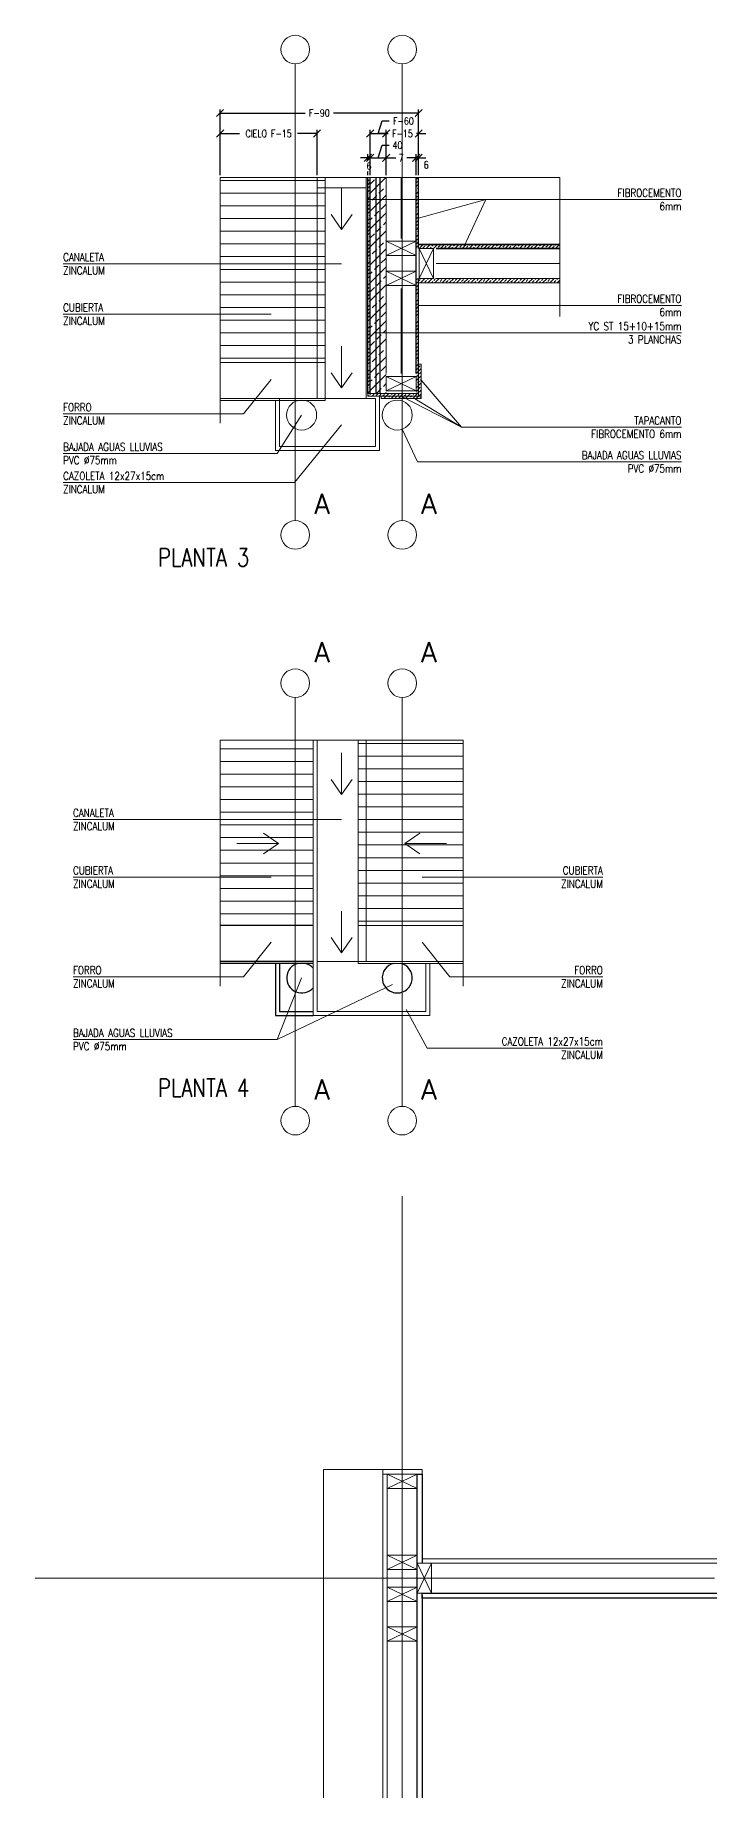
# Model space of a CAD drawing. Header units: metres. Extents: x -2 to 690, y -116 to 73.
# Drawn here: x 507.591 to 509.296, y -81.14 to -76.734 of the extents above; entities that cross this region are included whole.
import ezdxf
from ezdxf.enums import TextEntityAlignment as Align

# ---------------------------------------------------------------- set-up
doc = ezdxf.new("R2010")
doc.units = ezdxf.units.M
doc.header["$LTSCALE"] = 5
doc.header["$MEASUREMENT"] = 0
doc.layers.get('0').update_dxf_attribs({"color": 30})
doc.layers.get('DEFPOINTS').update_dxf_attribs({"color": 210})
doc.layers.add('_AUX', color=210, linetype='Continuous', lineweight=18, plot=False)
for name, color, linetype, lineweight in [('A-ANNO-DIMS', 3, 'Continuous', 18), ('A-ANNO-SYMB', 3, 'Continuous', 18), ('A-ANNO-TEXT', 3, 'Continuous', 18), ('A-DETL-MBND', 3, 'Continuous', 18), ('A-DETL-MCUT', 4, 'Continuous', 25), ('A-DETL-PATT', 8, 'Continuous', 18), ('A-ELEV-IDEN', 3, 'Continuous', 18), ('A-ELEV-MBE2', 4, 'Continuous', 25), ('A-FLOR-PATT', 8, 'Continuous', 18), ('A-SECT-MCUT', 7, 'Continuous', 35), ('A-WALL-PATT', 8, 'Continuous', 18), ('A-WALL-STUD', 3, 'Continuous', 18)]:
    doc.layers.add(name, color=color, linetype=linetype, lineweight=lineweight)
doc.styles.add('E-ROMANS', font='romans.shx', dxfattribs={"width": 0.8})
doc.dimstyles.new('E-0010_TICK_18', dxfattribs={"dimscale": 0.001, "dimtxt": 18, "dimasz": 18, "dimexe": 9, "dimexo": 6, "dimgap": 9, "dimtad": 0, "dimdec": 0, "dimlfac": 1000, "dimzin": 0, "dimdsep": 46, "dimtxsty": 'E-ROMANS', "dimblk": 'OBLIQUE', "dimcen": 9, "dimclrd": 256, "dimclre": 256, "dimclrt": 256, "dimadec": 0, "dimazin": 0, "dimtfac": 1, "dimtdec": 0, "dimtmove": 1, "dimatfit": 3, "dimldrblk": 'OPEN90', "dimfxl": 1, "dimtfill": 1, "dimtolj": 1, "dimtzin": 0, "dimarcsym": 0})
pattern_1 = [(45, (0, 0), (-0.00898025612, 0.00898025612), []), (45, (-0.00449, 0.00449), (-0.00898025612, 0.00898025612), [0.00635, -0.003175])]

# ---------------------------------------------------------------- blocks, each defined once
blk = doc.blocks.new('_Oblique')
at = {"color": 0, "linetype": 'ByBlock', "lineweight": -2}
blk.add_line((-0.5, -0.5), (0.5, 0.5), dxfattribs=at)
blk = doc.blocks.new('*D43')
at = {"layer": 'A-ANNO-DIMS', "lineweight": -2, "transparency": 16777216}
for p, q in [((508.4231, -77.0405), (508.4051, -77.0405)), ((508.4231, -77.0834), (508.4231, -77.0315)), ((508.4291, -77.0834), (508.4291, -77.0315)), ((508.4291, -77.0405), (508.4471, -77.0405))]:
    blk.add_line(p, q, dxfattribs=at)
at = {"layer": 'A-ANNO-DIMS', "transparency": 16777216, "insert": (508.4261, -77.061), "char_height": 0.018, "attachment_point": 5, "style": 'E-ROMANS', "bg_fill": 3, "box_fill_scale": 1.25, "bg_fill_color": 256, "bg_fill_true_color": 13158600, "bg_fill_transparency": 0}
blk.add_mtext('\\A1;6', dxfattribs=at)
at = {"layer": 'A-ANNO-DIMS', "lineweight": -2, "transparency": 16777216}
blk.add_line((508.4231, -77.0405), (508.4291, -77.0405), dxfattribs=at)
at = {"layer": 'DEFPOINTS', "color": 0, "transparency": 16777216}
for p in [(508.4291, -77.0405), (508.4231, -77.0894), (508.4291, -77.0894)]:
    blk.add_point(p, dxfattribs=at)
at = {"layer": 'A-ANNO-DIMS', "lineweight": -2, "transparency": 16777216, "xscale": 0.018, "yscale": 0.018, "zscale": 0.018}
blk.add_blockref('_Oblique', (508.4231, -77.0405), dxfattribs=at)
at = {"layer": 'A-ANNO-DIMS', "lineweight": -2, "transparency": 16777216, "xscale": 0.018, "yscale": 0.018, "zscale": 0.018, "rotation": 180}
blk.add_blockref('_Oblique', (508.4291, -77.0405), dxfattribs=at)
blk = doc.blocks.new('_Open90')
at = {"color": 0, "linetype": 'ByBlock', "lineweight": -2}
for p, q in [((0, 0), (-1, 0)), ((-0.5, 0.5), (0, 0)), ((0, 0), (-0.5, -0.5))]:
    blk.add_line(p, q, dxfattribs=at)
blk = doc.blocks.new('*D44')
at = {"layer": 'A-ANNO-DIMS', "lineweight": -2, "transparency": 16777216}
for p, q in [((508.4491, -77.0405), (508.4586, -77.009)), ((508.4586, -77.009), (508.4766, -77.009)), ((508.4291, -77.0834), (508.4291, -77.0315)), ((508.4291, -77.0405), (508.4691, -77.0405)), ((508.4691, -77.0834), (508.4691, -77.0315))]:
    blk.add_line(p, q, dxfattribs=at)
at = {"layer": 'DEFPOINTS', "color": 0, "transparency": 16777216}
for p in [(508.4291, -77.0894), (508.4691, -77.0894)]:
    blk.add_point(p, dxfattribs=at)
at = {"layer": 'A-ANNO-DIMS', "lineweight": -2, "transparency": 16777216, "xscale": 0.018, "yscale": 0.018, "zscale": 0.018, "rotation": 180}
blk.add_blockref('_Oblique', (508.4291, -77.0405), dxfattribs=at)
at = {"layer": 'A-ANNO-DIMS', "transparency": 16777216, "insert": (508.4972, -77.009), "char_height": 0.018, "attachment_point": 5, "style": 'E-ROMANS', "bg_fill": 3, "box_fill_scale": 1.25, "bg_fill_color": 256, "bg_fill_true_color": 13158600, "bg_fill_transparency": 0}
blk.add_mtext('\\A1;40', dxfattribs=at)
at = {"layer": 'DEFPOINTS', "color": 0, "transparency": 16777216}
blk.add_point((508.4691, -77.0405), dxfattribs=at)
at = {"layer": 'A-ANNO-DIMS', "lineweight": -2, "transparency": 16777216, "xscale": 0.018, "yscale": 0.018, "zscale": 0.018}
blk.add_blockref('_Oblique', (508.4691, -77.0405), dxfattribs=at)
blk = doc.blocks.new('*D45')
at = {"layer": 'A-ANNO-DIMS', "lineweight": -2, "transparency": 16777216}
for p, q in [((508.4691, -77.0834), (508.4691, -77.0315)), ((508.4691, -77.0405), (508.4928, -77.0405)), ((508.5441, -77.0405), (508.5204, -77.0405)), ((508.5441, -77.0834), (508.5441, -77.0315))]:
    blk.add_line(p, q, dxfattribs=at)
at = {"layer": 'DEFPOINTS', "color": 0, "transparency": 16777216}
for p in [(508.5441, -77.0405), (508.4691, -77.0894), (508.5441, -77.0894)]:
    blk.add_point(p, dxfattribs=at)
at = {"layer": 'A-ANNO-DIMS', "lineweight": -2, "transparency": 16777216, "xscale": 0.018, "yscale": 0.018, "zscale": 0.018, "rotation": 180}
blk.add_blockref('_Oblique', (508.4691, -77.0405), dxfattribs=at)
at = {"layer": 'A-ANNO-DIMS', "lineweight": -2, "transparency": 16777216, "xscale": 0.018, "yscale": 0.018, "zscale": 0.018}
blk.add_blockref('_Oblique', (508.5441, -77.0405), dxfattribs=at)
at = {"layer": 'A-ANNO-DIMS', "transparency": 16777216, "insert": (508.5066, -77.0405), "char_height": 0.018, "attachment_point": 5, "style": 'E-ROMANS', "bg_fill": 3, "box_fill_scale": 1.25, "bg_fill_color": 256, "bg_fill_true_color": 13158600, "bg_fill_transparency": 0}
blk.add_mtext('\\A1;7', dxfattribs=at)
blk = doc.blocks.new('*D46')
at = {"layer": 'A-ANNO-DIMS', "lineweight": -2, "transparency": 16777216}
for p, q in [((508.5441, -77.0405), (508.5261, -77.0405)), ((508.5441, -77.0834), (508.5441, -77.0315)), ((508.5501, -77.0834), (508.5501, -77.0315)), ((508.5501, -77.0405), (508.5681, -77.0405))]:
    blk.add_line(p, q, dxfattribs=at)
at = {"layer": 'A-ANNO-DIMS', "transparency": 16777216, "insert": (508.5691, -77.0581), "char_height": 0.018, "attachment_point": 5, "style": 'E-ROMANS', "bg_fill": 3, "box_fill_scale": 1.25, "bg_fill_color": 256, "bg_fill_true_color": 13158600, "bg_fill_transparency": 0}
blk.add_mtext('\\A1;6', dxfattribs=at)
at = {"layer": 'A-ANNO-DIMS', "lineweight": -2, "transparency": 16777216}
blk.add_line((508.5441, -77.0405), (508.5501, -77.0405), dxfattribs=at)
at = {"layer": 'DEFPOINTS', "color": 0, "transparency": 16777216}
for p in [(508.5501, -77.0405), (508.5441, -77.0894), (508.5501, -77.0894)]:
    blk.add_point(p, dxfattribs=at)
at = {"layer": 'A-ANNO-DIMS', "lineweight": -2, "transparency": 16777216, "xscale": 0.018, "yscale": 0.018, "zscale": 0.018}
blk.add_blockref('_Oblique', (508.5441, -77.0405), dxfattribs=at)
at = {"layer": 'A-ANNO-DIMS', "lineweight": -2, "transparency": 16777216, "xscale": 0.018, "yscale": 0.018, "zscale": 0.018, "rotation": 180}
blk.add_blockref('_Oblique', (508.5501, -77.0405), dxfattribs=at)
blk = doc.blocks.new('*D47')
at = {"layer": 'A-ANNO-DIMS', "lineweight": -2, "transparency": 16777216}
for p, q in [((508.0536, -77.0834), (508.0536, -76.9708)), ((508.0536, -76.9798), (508.1021, -76.9798)), ((508.2961, -76.9798), (508.2476, -76.9798)), ((508.2961, -77.0834), (508.2961, -76.9708))]:
    blk.add_line(p, q, dxfattribs=at)
at = {"layer": 'DEFPOINTS', "color": 0, "transparency": 16777216}
for p in [(508.2961, -76.9798), (508.0536, -77.0894), (508.2961, -77.0894)]:
    blk.add_point(p, dxfattribs=at)
at = {"layer": 'A-ANNO-DIMS', "lineweight": -2, "transparency": 16777216, "xscale": 0.018, "yscale": 0.018, "zscale": 0.018, "rotation": 180}
blk.add_blockref('_Oblique', (508.0536, -76.9798), dxfattribs=at)
at = {"layer": 'A-ANNO-DIMS', "lineweight": -2, "transparency": 16777216, "xscale": 0.018, "yscale": 0.018, "zscale": 0.018}
blk.add_blockref('_Oblique', (508.2961, -76.9798), dxfattribs=at)
at = {"layer": 'A-ANNO-DIMS', "transparency": 16777216, "insert": (508.1749, -76.9798), "char_height": 0.018, "attachment_point": 5, "style": 'E-ROMANS', "bg_fill": 3, "box_fill_scale": 1.25, "bg_fill_color": 256, "bg_fill_true_color": 13158600, "bg_fill_transparency": 0}
blk.add_mtext('\\A1;CIELO F-15', dxfattribs=at)
blk = doc.blocks.new('*D48')
at = {"layer": 'A-ANNO-DIMS', "lineweight": -2, "transparency": 16777216}
for p, q in [((508.4491, -76.9798), (508.4586, -76.9483)), ((508.4586, -76.9483), (508.4766, -76.9483)), ((508.4291, -77.0834), (508.4291, -76.9708)), ((508.4291, -76.9798), (508.4691, -76.9798)), ((508.4691, -77.0834), (508.4691, -76.9708))]:
    blk.add_line(p, q, dxfattribs=at)
at = {"layer": 'DEFPOINTS', "color": 0, "transparency": 16777216}
for p in [(508.4291, -77.0894), (508.4691, -77.0894)]:
    blk.add_point(p, dxfattribs=at)
at = {"layer": 'A-ANNO-DIMS', "lineweight": -2, "transparency": 16777216, "xscale": 0.018, "yscale": 0.018, "zscale": 0.018, "rotation": 180}
blk.add_blockref('_Oblique', (508.4291, -76.9798), dxfattribs=at)
at = {"layer": 'A-ANNO-DIMS', "transparency": 16777216, "insert": (508.512, -76.9483), "char_height": 0.018, "attachment_point": 5, "style": 'E-ROMANS', "bg_fill": 3, "box_fill_scale": 1.25, "bg_fill_color": 256, "bg_fill_true_color": 13158600, "bg_fill_transparency": 0}
blk.add_mtext('\\A1;F-60', dxfattribs=at)
at = {"layer": 'DEFPOINTS', "color": 0, "transparency": 16777216}
blk.add_point((508.4691, -76.9798), dxfattribs=at)
at = {"layer": 'A-ANNO-DIMS', "lineweight": -2, "transparency": 16777216, "xscale": 0.018, "yscale": 0.018, "zscale": 0.018}
blk.add_blockref('_Oblique', (508.4691, -76.9798), dxfattribs=at)
blk = doc.blocks.new('*D49')
at = {"layer": 'A-ANNO-DIMS', "lineweight": -2, "transparency": 16777216}
for p, q in [((508.4691, -76.9798), (508.4511, -76.9798)), ((508.4691, -77.0834), (508.4691, -76.9708)), ((508.4691, -76.9798), (508.4742, -76.9798)), ((508.5501, -76.9798), (508.545, -76.9798)), ((508.5501, -77.0834), (508.5501, -76.9708)), ((508.5501, -76.9798), (508.5681, -76.9798))]:
    blk.add_line(p, q, dxfattribs=at)
at = {"layer": 'DEFPOINTS', "color": 0, "transparency": 16777216}
for p in [(508.4691, -77.0894), (508.5501, -77.0894)]:
    blk.add_point(p, dxfattribs=at)
at = {"layer": 'A-ANNO-DIMS', "lineweight": -2, "transparency": 16777216, "xscale": 0.018, "yscale": 0.018, "zscale": 0.018}
blk.add_blockref('_Oblique', (508.4691, -76.9798), dxfattribs=at)
at = {"layer": 'A-ANNO-DIMS', "lineweight": -2, "transparency": 16777216, "xscale": 0.018, "yscale": 0.018, "zscale": 0.018, "rotation": 180}
blk.add_blockref('_Oblique', (508.5501, -76.9798), dxfattribs=at)
at = {"layer": 'A-ANNO-DIMS', "transparency": 16777216, "insert": (508.5096, -76.9798), "char_height": 0.018, "attachment_point": 5, "style": 'E-ROMANS', "bg_fill": 3, "box_fill_scale": 1.25, "bg_fill_color": 256, "bg_fill_true_color": 13158600, "bg_fill_transparency": 0}
blk.add_mtext('\\A1;F-15', dxfattribs=at)
at = {"layer": 'DEFPOINTS', "color": 0, "transparency": 16777216}
blk.add_point((508.5501, -76.9798), dxfattribs=at)
blk = doc.blocks.new('*D50')
at = {"layer": 'A-ANNO-DIMS', "lineweight": -2, "transparency": 16777216}
for p, q in [((508.0534, -77.0834), (508.0534, -76.9195)), ((508.5501, -77.0834), (508.5501, -76.9195)), ((508.0534, -76.9285), (508.2664, -76.9285)), ((508.5501, -76.9285), (508.3372, -76.9285))]:
    blk.add_line(p, q, dxfattribs=at)
at = {"layer": 'DEFPOINTS', "color": 0, "transparency": 16777216}
for p in [(508.5501, -76.9285), (508.0534, -77.0894), (508.5501, -77.0894)]:
    blk.add_point(p, dxfattribs=at)
at = {"layer": 'A-ANNO-DIMS', "lineweight": -2, "transparency": 16777216, "xscale": 0.018, "yscale": 0.018, "zscale": 0.018, "rotation": 180}
blk.add_blockref('_Oblique', (508.0534, -76.9285), dxfattribs=at)
at = {"layer": 'A-ANNO-DIMS', "lineweight": -2, "transparency": 16777216, "xscale": 0.018, "yscale": 0.018, "zscale": 0.018}
blk.add_blockref('_Oblique', (508.5501, -76.9285), dxfattribs=at)
at = {"layer": 'A-ANNO-DIMS', "transparency": 16777216, "insert": (508.3018, -76.9285), "char_height": 0.018, "attachment_point": 5, "style": 'E-ROMANS', "bg_fill": 3, "box_fill_scale": 1.25, "bg_fill_color": 256, "bg_fill_true_color": 13158600, "bg_fill_transparency": 0}
blk.add_mtext('\\A1;F-90', dxfattribs=at)

msp = doc.modelspace()

# ---------------------------------------------------------------- hatches: boundary and pattern name
at = {"layer": 'A-DETL-PATT'}
h = msp.add_hatch(dxfattribs=at)
h.set_pattern_fill('LINE', color=256, scale=0.01, style=0)
h.set_pattern_definition([(360, (31.951525, 0.785768), (6e-17, 0.03175), [])])
h.paths.add_polyline_path([(508.2961, -77.0894), (508.0534, -77.0894), (508.0534, -77.5519), (508.2961, -77.5519)])
h.paths.add_polyline_path([(508.3161, -77.0894), (508.2961, -77.0894), (508.2961, -77.5519), (508.3161, -77.5519)])
h = msp.add_hatch(dxfattribs=at)
h.set_pattern_fill('BRASS', color=256, scale=0.002, angle=45, style=0)
h.set_pattern_definition(pattern_1)
h.paths.add_polyline_path([(508.5501, -77.0894), (508.5441, -77.0894), (508.5441, -77.2669), (508.5501, -77.2669)])
h.paths.add_polyline_path([(508.5501, -77.3419), (508.5441, -77.3419), (508.5441, -77.5799), (508.5441, -77.6299), (508.5501, -77.6299), (508.5501, -77.5559)])
h.paths.add_polyline_path([(508.5561, -77.5559), (508.5501, -77.5559), (508.5501, -77.6359), (508.5561, -77.6359)])
h.paths.add_polyline_path([(508.4291, -77.0894), (508.4231, -77.0894), (508.4231, -77.6299), (508.4291, -77.6299)])
h = msp.add_hatch(dxfattribs=at)
h.set_pattern_fill('BRASS', color=256, scale=0.005, angle=45, style=0)
h.set_pattern_definition([(45, (0, 0), (-0.0224506403, 0.0224506403), []), (45, (-0.011225, 0.011225), (-0.0224506403, 0.0224506403), [0.015875, -0.0079375])])
h.paths.add_polyline_path([(508.4691, -77.2419), (508.4691, -77.0894), (508.4541, -77.0894), (508.4541, -77.6299), (508.4691, -77.6299), (508.4691, -77.5799), (508.4691, -77.3669), (508.4691, -77.3669), (508.4691, -77.3169), (508.4691, -77.3169), (508.4691, -77.2919), (508.4691, -77.2919), (508.4691, -77.2419)])
h.paths.add_polyline_path([(508.4541, -77.0894), (508.4441, -77.0894), (508.4441, -77.6299), (508.4541, -77.6299)])
h.paths.add_polyline_path([(508.4441, -77.0894), (508.4291, -77.0894), (508.4291, -77.6299), (508.4441, -77.6299)])
h = msp.add_hatch(dxfattribs=at)
h.set_pattern_fill('BRASS', color=256, scale=0.002, angle=45, style=0)
h.set_pattern_definition(pattern_1)
h.paths.add_polyline_path([(508.9028, -77.2569), (508.5501, -77.2569), (508.5501, -77.2669), (508.5941, -77.2669), (508.9028, -77.2669)])
h = msp.add_hatch(dxfattribs=at)
h.set_pattern_fill('BRASS', color=256, scale=0.002, angle=45, style=0)
h.set_pattern_definition(pattern_1)
h.paths.add_polyline_path([(508.9028, -77.3419), (508.5941, -77.3419), (508.5501, -77.3419), (508.5501, -77.3529), (508.9028, -77.3529)])
h = msp.add_hatch(dxfattribs=at)
h.set_pattern_fill('BRASS', color=256, scale=0.002, angle=45, style=0)
h.set_pattern_definition(pattern_1)
h.paths.add_polyline_path([(508.5091, -77.6359), (508.4561, -77.6359), (508.4561, -77.6419), (508.5091, -77.6419)])
h.paths.add_polyline_path([(508.5091, -77.6299), (508.4691, -77.6299), (508.4231, -77.6299), (508.4231, -77.6359), (508.5091, -77.6359)])
h.paths.add_polyline_path([(508.5501, -77.6299), (508.5441, -77.6299), (508.5091, -77.6299), (508.5091, -77.6359), (508.5501, -77.6359)])
h.paths.add_polyline_path([(508.5561, -77.6359), (508.5501, -77.6359), (508.5091, -77.6359), (508.5091, -77.6419), (508.5561, -77.6419)])
h = msp.add_hatch(dxfattribs=at)
h.set_pattern_fill('LINE', color=256, scale=0.01, style=0)
h.set_pattern_definition([(360, (31.951525, 0.540007), (6e-17, 0.03175), [])])
h.paths.add_polyline_path([(508.2861, -78.4965), (508.0534, -78.4965), (508.0534, -78.959), (508.2861, -78.959)])
h = msp.add_hatch(dxfattribs=at)
h.set_pattern_fill('LINE', color=256, scale=0.01, style=0)
h.set_pattern_definition([(180, (984.76356, -0.621335), (-6e-17, 0.03175), [])])
h.paths.add_polyline_path([(508.4189, -78.4965), (508.6617, -78.4965), (508.6617, -78.959), (508.4189, -78.959)])
h.paths.add_polyline_path([(508.3989, -78.4965), (508.4189, -78.4965), (508.4189, -78.959), (508.3989, -78.959)])

# ---------------------------------------------------------------- linework, layer by layer
at = {"layer": '_AUX'}
msp.add_lwpolyline([(508.2961, -77.1158), (508.4189, -77.1158)], dxfattribs=at)
at = {"layer": 'A-ANNO-SYMB', "ltscale": 0.05}
for p, q in [((508.4691, -77.5799), (508.4691, -77.0894)), ((508.3161, -77.6469), (508.0534, -77.6469))]:
    msp.add_line(p, q, dxfattribs=at)
at = {"layer": 'A-ANNO-SYMB', "ltscale": 10}
for p, q in [((508.2416, -79.4115), (508.2416, -78.3894)), ((508.5091, -79.4115), (508.5091, -78.3894))]:
    msp.add_line(p, q, dxfattribs=at)
at = {"layer": 'A-ANNO-SYMB'}
for p, q in [((508.3989, -79.054), (508.6617, -79.054)), ((508.5091, -79.6357), (508.5091, -81.1397)), ((509.2903, -80.5911), (507.5913, -80.5911))]:
    msp.add_line(p, q, dxfattribs=at)
at = {"layer": 'A-ANNO-SYMB', "ltscale": 0.05}
for points in [[(508.2021, -77.6469), (508.2021, -77.7619), (508.4421, -77.7619), (508.4421, -77.6419), (508.4189, -77.6419), (508.4189, -77.0894)], [(508.3161, -77.6469), (508.3161, -77.0894)], [(508.1921, -77.6469), (508.1921, -77.7719), (508.4521, -77.7719), (508.4521, -77.6359)]]:
    msp.add_lwpolyline(points, dxfattribs=at)
at = {"layer": 'A-ANNO-SYMB'}
for points in [[(508.2861, -78.4965), (508.2861, -79.184), (508.5778, -79.184), (508.5778, -79.054)], [(508.3989, -79.054), (508.3989, -78.4965)]]:
    msp.add_lwpolyline(points, dxfattribs=at)
for centre in [(508.2416, -76.7698), (508.5091, -76.7698), (508.2416, -77.983), (508.5091, -77.983), (508.2416, -78.3537), (508.5091, -78.3537), (508.2416, -79.4472), (508.5091, -79.4472)]:
    msp.add_circle(centre, 0.0358, dxfattribs=at)
at = {"layer": 'A-ANNO-SYMB', "ltscale": 0.05}
msp.add_circle((508.4966, -77.6834), 0.0375, dxfattribs=at)
at = {"layer": 'A-ANNO-TEXT'}
msp.add_line((508.7179, -77.1448), (508.4231, -77.1448), dxfattribs=at)
for points in [[(509.2073, -77.1448), (508.7179, -77.1448), (508.5501, -77.1909)], [(508.7179, -77.1448), (508.6642, -77.2609)], [(507.6611, -77.3053), (508.1123, -77.3053), (508.3575, -77.3053)], [(507.6611, -77.4314), (508.1123, -77.4314), (508.1815, -77.4314)], [(509.2073, -77.4095), (508.7179, -77.4095), (508.5501, -77.4095)], [(509.2073, -77.4779), (508.7179, -77.4779), (508.4381, -77.4779)], [(507.6611, -77.6806), (508.1123, -77.6806), (508.1815, -77.5943)], [(508.6569, -77.7139), (508.5561, -77.5959)], [(508.6569, -77.7139), (508.5061, -77.6359)], [(508.6569, -77.7139), (508.5401, -77.6419)], [(507.6611, -77.7798), (508.1961, -77.7798), (508.2576, -77.6834)], [(507.6611, -77.8524), (508.2394, -77.8524), (508.3575, -77.7077)], [(509.2073, -77.7139), (508.7771, -77.7139), (508.6569, -77.7139)], [(509.2073, -77.8006), (508.5475, -77.8006), (508.5092, -77.7187)], [(507.6858, -78.6947), (508.1123, -78.6947), (508.3575, -78.6947)], [(507.6858, -78.8385), (508.1123, -78.8385), (508.1815, -78.8385)], [(509.0107, -78.8385), (508.6285, -78.8385), (508.5593, -78.8385)], [(507.6858, -79.0877), (508.1123, -79.0877), (508.1815, -79.0014)], [(509.0107, -79.0877), (508.6285, -79.0877), (508.5593, -79.0014)], [(507.6858, -79.2447), (508.1961, -79.2447), (508.2576, -79.0905)], [(508.1961, -79.2447), (508.4848, -79.1067)], [(509.0107, -79.2659), (508.5715, -79.2659), (508.5186, -79.1695)]]:
    msp.add_lwpolyline(points, dxfattribs=at)
at = {"layer": 'A-DETL-MBND'}
for p, q in [((508.9028, -77.3529), (508.5501, -77.3529)), ((508.5941, -77.3419), (508.9028, -77.3419)), ((508.4231, -77.6299), (508.4231, -77.6359)), ((508.4606, -80.3306), (508.4606, -80.3196))]:
    msp.add_line(p, q, dxfattribs=at)
for points in [[(508.3161, -77.5519), (508.0534, -77.5519)], [(508.3161, -77.6419), (508.0534, -77.6419)], [(508.4189, -77.6299), (508.4189, -77.6359)], [(508.4231, -77.6299), (508.5501, -77.6299), (508.5501, -77.6359), (508.4231, -77.6359)], [(508.2961, -78.4965), (508.2961, -79.049), (508.2961, -79.049), (508.2961, -79.174), (508.5678, -79.174), (508.5678, -79.054)], [(508.3989, -78.959), (508.6617, -78.959)], [(508.3989, -79.049), (508.6617, -79.049)], [(508.4606, -80.3196), (508.5586, -80.3196), (508.5586, -80.3306), (508.4606, -80.3306)], [(508.4606, -81.1397), (508.4606, -80.3306), (508.4716, -80.3306), (508.4716, -81.1397)], [(509.2956, -80.5536), (508.5586, -80.5536), (508.5586, -80.5426), (509.2956, -80.5426)]]:
    msp.add_lwpolyline(points, dxfattribs=at)
for points in [[(508.5561, -77.6359), (508.5561, -77.5559), (508.5501, -77.5559), (508.5501, -77.6359)], [(508.5561, -77.6359), (508.4561, -77.6359), (508.4561, -77.6419), (508.5561, -77.6419)]]:
    msp.add_lwpolyline(points, close=True, dxfattribs=at)
msp.add_circle((508.2576, -77.6834), 0.0375, dxfattribs=at)
at = {"layer": 'A-DETL-MCUT'}
for p, q in [((508.4231, -77.6299), (508.4231, -77.0894)), ((508.4291, -77.6299), (508.4291, -77.0894)), ((508.4291, -77.6299), (508.4291, -77.0894)), ((508.4441, -77.6299), (508.4441, -77.0894)), ((508.4541, -77.6299), (508.4541, -77.0894)), ((508.5441, -77.5799), (508.5441, -77.0894)), ((508.5501, -77.2669), (508.5501, -77.0894)), ((508.5501, -77.6299), (508.5501, -77.3419)), ((508.5501, -77.6299), (508.5441, -77.6299))]:
    msp.add_line(p, q, dxfattribs=at)
for points in [[(508.5466, -81.1397), (508.5466, -80.3306), (508.5586, -80.3306), (508.5586, -80.5536)], [(509.2956, -80.6406), (508.5586, -80.6406), (508.5586, -80.6286), (509.2956, -80.6286)], [(508.5586, -80.6335), (508.5586, -81.1397)]]:
    msp.add_lwpolyline(points, dxfattribs=at)
at = {"layer": 'A-ELEV-IDEN', "ltscale": 10}
for p, q in [((508.0534, -77.704), (508.0534, -77.0894)), ((508.0534, -79.1112), (508.0534, -78.4965)), ((508.6617, -79.1112), (508.6617, -78.4965))]:
    msp.add_line(p, q, dxfattribs=at)
for points in [[(508.0534, -77.0894), (508.9028, -77.0894)], [(508.2961, -77.0894), (508.2961, -77.6419), (508.2021, -77.6419), (508.2021, -77.6469)], [(508.9028, -77.0894), (508.9028, -77.4374)], [(508.3575, -77.1158), (508.3575, -77.2197)], [(508.3575, -77.2197), (508.3315, -77.1821)], [(508.3575, -77.2197), (508.3836, -77.1821)], [(508.3575, -77.5113), (508.3575, -77.6151)], [(508.3575, -77.6151), (508.3315, -77.5776)], [(508.3575, -77.6151), (508.3836, -77.5776)], [(508.0534, -78.4965), (508.6617, -78.4965)], [(508.5675, -79.049), (508.4189, -79.049), (508.4189, -78.4965)], [(508.3575, -78.5279), (508.3575, -78.6318)], [(508.3575, -78.6318), (508.3315, -78.5942)], [(508.3575, -78.6318), (508.3836, -78.5942)], [(508.1993, -78.7543), (508.1618, -78.7282)], [(508.5158, -78.7543), (508.5533, -78.7282)], [(508.0954, -78.7543), (508.1993, -78.7543)], [(508.1993, -78.7543), (508.1618, -78.7804)], [(508.6197, -78.7543), (508.5158, -78.7543)], [(508.5158, -78.7543), (508.5533, -78.7804)], [(508.3575, -78.9234), (508.3575, -79.0273)], [(508.3575, -79.0273), (508.3315, -78.9897)], [(508.3575, -79.0273), (508.3836, -78.9897)]]:
    msp.add_lwpolyline(points, dxfattribs=at)
at = {"layer": 'A-ELEV-IDEN'}
msp.add_lwpolyline([(508.4606, -80.3196), (508.3126, -80.3196), (508.3126, -81.1397)], dxfattribs=at)
at = {"layer": 'A-ELEV-MBE2'}
msp.add_line((508.2861, -79.054), (508.0534, -79.054), dxfattribs=at)
for points in [[(508.2861, -78.959), (508.0534, -78.959)], [(508.2861, -79.049), (508.0534, -79.049)], [(508.1921, -79.054), (508.1921, -79.184), (508.2861, -79.184)], [(508.2021, -79.054), (508.2021, -79.174), (508.2861, -79.174)]]:
    msp.add_lwpolyline(points, dxfattribs=at)
for centre, start, end in [((508.2576, -79.0905), 103.2615, 319.4445), ((508.2576, -79.0905), 40.5555, 76.7385), ((508.4966, -79.0905), 103.2615, 76.7385)]:
    msp.add_arc(centre, 0.0375, start, end, dxfattribs=at)
at = {"layer": 'A-FLOR-PATT'}
for p, q in [((508.4189, -77.6419), (508.3161, -77.6419)), ((508.2961, -79.049), (508.3989, -79.049))]:
    msp.add_line(p, q, dxfattribs=at)
at = {"layer": 'A-SECT-MCUT'}
for p, q in [((508.5501, -77.2569), (508.9028, -77.2569)), ((508.9028, -77.2669), (508.5941, -77.2669))]:
    msp.add_line(p, q, dxfattribs=at)
at = {"layer": 'A-WALL-PATT', "ltscale": 10}
for p, q in [((508.5066, -77.2419), (508.5066, -77.0894)), ((508.5941, -77.3044), (508.9028, -77.3044)), ((508.5066, -77.3669), (508.5066, -77.5799))]:
    msp.add_line(p, q, dxfattribs=at)
at = {"layer": 'A-WALL-PATT', "ltscale": 0.1}
for p, q in [((508.5091, -80.5331), (508.5091, -80.3666)), ((508.5091, -80.6131), (508.5091, -80.5691)), ((508.9336, -80.5911), (508.5826, -80.5911)), ((508.5091, -80.7056), (508.5091, -80.6561)), ((508.5091, -81.1056), (508.5091, -80.7556))]:
    msp.add_line(p, q, dxfattribs=at)
at = {"layer": 'A-WALL-STUD'}
for p, q in [((508.5441, -77.2489), (508.4691, -77.2849)), ((508.4691, -77.2489), (508.5441, -77.2849)), ((508.5511, -77.3419), (508.5871, -77.2669)), ((508.5511, -77.2669), (508.5871, -77.3419)), ((508.5441, -77.3239), (508.4691, -77.3599)), ((508.4691, -77.3239), (508.5441, -77.3599)), ((508.5441, -77.6229), (508.4691, -77.5869)), ((508.4691, -77.6229), (508.5441, -77.5869)), ((508.5466, -80.3306), (508.4716, -80.3666)), ((508.4716, -80.3306), (508.5466, -80.3666)), ((508.5466, -80.5691), (508.4716, -80.5331)), ((508.4716, -80.5691), (508.5466, -80.5331)), ((508.5466, -80.6286), (508.5826, -80.5536)), ((508.5466, -80.5536), (508.5826, -80.6286)), ((508.5466, -80.6131), (508.4716, -80.6491)), ((508.4716, -80.6131), (508.5466, -80.6491)), ((508.5466, -80.7126), (508.4716, -80.7486)), ((508.4716, -80.7126), (508.5466, -80.7486))]:
    msp.add_line(p, q, dxfattribs=at)
for points in [[(508.5441, -77.2489), (508.4691, -77.2489), (508.4691, -77.2849), (508.5441, -77.2849)], [(508.5511, -77.3419), (508.5511, -77.2669), (508.5871, -77.2669), (508.5871, -77.3419)], [(508.5441, -77.3239), (508.4691, -77.3239), (508.4691, -77.3599), (508.5441, -77.3599)], [(508.5441, -77.6229), (508.4691, -77.6229), (508.4691, -77.5869), (508.5441, -77.5869)], [(508.5466, -80.3306), (508.4716, -80.3306), (508.4716, -80.3666), (508.5466, -80.3666)], [(508.5466, -80.5691), (508.4716, -80.5691), (508.4716, -80.5331), (508.5466, -80.5331)], [(508.5466, -80.6286), (508.5466, -80.5536), (508.5826, -80.5536), (508.5826, -80.6286)], [(508.5466, -80.6131), (508.4716, -80.6131), (508.4716, -80.6491), (508.5466, -80.6491)], [(508.5466, -80.7126), (508.4716, -80.7126), (508.4716, -80.7486), (508.5466, -80.7486)]]:
    msp.add_lwpolyline(points, close=True, dxfattribs=at)

# ---------------------------------------------------------------- texts
at = {"layer": 'A-ANNO-TEXT', "style": 'E-ROMANS'}
for s, insert, char_height, attachment_point in [('FIBROCEMENTO\\P6mm', (509.2073, -77.1448), 0.02, 6), ('CANALETA\\PZINCALUM', (507.6611, -77.3053), 0.02, 4), ('CUBIERTA\\PZINCALUM', (507.6611, -77.4314), 0.02, 4), ('FIBROCEMENTO\\P6mm', (509.2073, -77.4095), 0.02, 6), ('YC ST 15+10+15mm\\P3 PLANCHAS', (509.2073, -77.4779), 0.02, 6), ('FORRO\\PZINCALUM', (507.6611, -77.6806), 0.02, 4), ('TAPACANTO\\PFIBROCEMENTO 6mm', (509.2073, -77.7139), 0.02, 6), ('BAJADA AGUAS LLUVIAS\\PPVC %%C75mm', (507.6611, -77.7798), 0.02, 4), ('BAJADA AGUAS LLUVIAS\\PPVC %%C75mm', (509.2073, -77.8006), 0.02, 6), ('CAZOLETA 12x27x15cm\\PZINCALUM', (507.6611, -77.8524), 0.02, 4), ('\\pi-0.135,l0.135,t0.135;PLANTA 3 ', (507.8982, -78.0168), 0.045, 1), ('CANALETA\\PZINCALUM', (507.6858, -78.6947), 0.02, 4), ('CUBIERTA\\PZINCALUM', (507.6858, -78.8385), 0.02, 4), ('CUBIERTA\\PZINCALUM', (509.0107, -78.8385), 0.02, 6), ('FORRO\\PZINCALUM', (507.6858, -79.0877), 0.02, 4), ('FORRO\\PZINCALUM', (509.0107, -79.0877), 0.02, 6), ('BAJADA AGUAS LLUVIAS\\PPVC %%C75mm', (507.6858, -79.2447), 0.02, 4), ('CAZOLETA 12x27x15cm\\PZINCALUM', (509.0107, -79.2659), 0.02, 6), ('\\pi-0.135,l0.135,t0.135;PLANTA 4 ', (507.8982, -79.3428), 0.045, 1)]:
    msp.add_mtext(s, dxfattribs=dict(at, insert=insert, char_height=char_height, attachment_point=attachment_point))
for p in [(508.3081, -77.9052), (508.5756, -77.9052), (508.3081, -78.2759), (508.5756, -78.2759), (508.3081, -79.3694), (508.5756, -79.3694)]:
    msp.add_attdef('A', text='0.00', height=0.05, dxfattribs=at).set_placement(p, align=Align.MIDDLE_CENTER)

# ---------------------------------------------------------------- next in the draw order: dimensions: what is measured, and where the dimension line sits
at = {"layer": 'A-ANNO-DIMS'}
dim = msp.add_linear_dim(base=(508.2961, -76.9798), p1=(508.0536, -77.0894), p2=(508.2961, -77.0894), text='CIELO F-15', dimstyle='E-0010_TICK_18', dxfattribs=at)
dim.commit()
dim.dimension.update_dxf_attribs({"geometry": '*D47', "text_midpoint": (508.1749, -76.9798)})
dim = msp.add_linear_dim(base=(508.4291, -77.0405), p1=(508.4231, -77.0894), p2=(508.4291, -77.0894), dimstyle='E-0010_TICK_18', dxfattribs=at)
dim.commit()
dim.dimension.update_dxf_attribs({"geometry": '*D43', "text_midpoint": (508.4261, -77.061), "dimtype": 160})

# ---------------------------------------------------------------- next in the draw order: dimensions: what is measured, and where the dimension line sits
dim = msp.add_linear_dim(base=(508.4691, -77.0405), p1=(508.4291, -77.0894), p2=(508.4691, -77.0894), dimstyle='E-0010_TICK_18', dxfattribs=at)
dim.commit()
dim.dimension.update_dxf_attribs({"geometry": '*D44', "text_midpoint": (508.4856, -77.009)})

# ---------------------------------------------------------------- next in the draw order: dimensions: what is measured, and where the dimension line sits
dim = msp.add_linear_dim(base=(508.5441, -77.0405), p1=(508.4691, -77.0894), p2=(508.5441, -77.0894), text='7', dimstyle='E-0010_TICK_18', dxfattribs=at)
dim.commit()
dim.dimension.update_dxf_attribs({"geometry": '*D45', "text_midpoint": (508.5066, -77.0405)})

# ---------------------------------------------------------------- next in the draw order: dimensions: what is measured, and where the dimension line sits
dim = msp.add_linear_dim(base=(508.5501, -77.0405), p1=(508.5441, -77.0894), p2=(508.5501, -77.0894), dimstyle='E-0010_TICK_18', dxfattribs=at)
dim.commit()
dim.dimension.update_dxf_attribs({"geometry": '*D46', "text_midpoint": (508.5691, -77.0581), "dimtype": 160})

# ---------------------------------------------------------------- next in the draw order: dimensions: what is measured, and where the dimension line sits
dim = msp.add_linear_dim(base=(508.4691, -76.9798), p1=(508.4291, -77.0894), p2=(508.4691, -77.0894), text='F-60', dimstyle='E-0010_TICK_18', dxfattribs=at)
dim.commit()
dim.dimension.update_dxf_attribs({"geometry": '*D48', "text_midpoint": (508.4856, -76.9483)})

# ---------------------------------------------------------------- next in the draw order: dimensions: what is measured, and where the dimension line sits
dim = msp.add_linear_dim(base=(508.5501, -76.9798), p1=(508.4691, -77.0894), p2=(508.5501, -77.0894), text='F-15', dimstyle='E-0010_TICK_18', dxfattribs=at)
dim.commit()
dim.dimension.update_dxf_attribs({"geometry": '*D49', "text_midpoint": (508.5096, -76.9798)})

# ---------------------------------------------------------------- next in the draw order: dimensions: what is measured, and where the dimension line sits
dim = msp.add_linear_dim(base=(508.5501, -76.9285), p1=(508.0534, -77.0894), p2=(508.5501, -77.0894), text='F-90', dimstyle='E-0010_TICK_18', dxfattribs=at)
dim.commit()
dim.dimension.update_dxf_attribs({"geometry": '*D50', "text_midpoint": (508.3018, -76.9285)})

# ---------------------------------------------------------------- next in the draw order: linework, layer by layer
at = {"layer": 'A-ANNO-SYMB', "ltscale": 10}
for p, q in [((508.2416, -77.9472), (508.2416, -76.8056)), ((508.5091, -77.9472), (508.5091, -76.8056))]:
    msp.add_line(p, q, dxfattribs=at)

doc.saveas('drawing.dxf')
